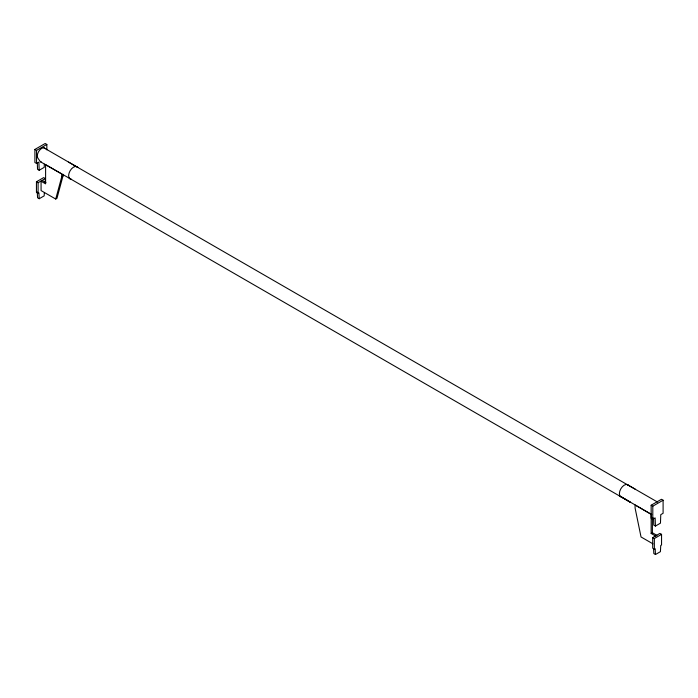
<?xml version="1.0" encoding="UTF-8"?>
<svg xmlns="http://www.w3.org/2000/svg" width="698" height="698" viewBox="0 0 698 698"><rect width="100%" height="100%" fill="white"/><g stroke="black" fill="none" stroke-linecap="round" stroke-linejoin="round"><path stroke-width="1.05" d="M45.937 182.614L42.316 180.52L41.077 181.236L41.077 190.58L55.727 199.043L56.966 198.328L62.907 176.262L62.907 174.238M651.155 533.464L652.394 532.749L656.923 535.366L655.684 536.081L651.155 533.464L651.155 514.269L635.093 504.994L635.093 508.039L641.034 536.971L652.944 543.838M652.394 532.749L652.394 517.82M44.323 164.17L44.218 167.363L39.175 170.268L37.535 169.317L37.317 163.192M44.332 192.761L44.175 195.859L39.219 198.721L37.57 197.77L37.256 191.941M55.727 199.043L61.677 176.978L61.677 173.933L45.606 164.658L45.606 183.853L41.077 181.236M39.175 170.268L38.887 162.102L36.549 163.454L34.9 162.503L34.9 149.433L45.196 143.483L46.845 144.434L46.845 149.887M34.9 149.433L36.549 150.384L46.845 144.434M39.219 198.721L38.905 192.892L38.093 193.355L36.444 192.404L36.444 181.768L43.651 177.615L45.3 178.566L45.3 182.815M36.444 181.768L38.093 182.719L45.3 178.566M61.677 176.978L62.907 176.262M655.431 526.065L655.143 517.899L652.805 519.251L651.155 518.3L651.155 505.221L661.451 499.279L663.1 500.23L663.1 513.3L660.762 514.653L660.465 523.151L655.431 526.065L653.782 525.114L653.529 517.968M651.155 505.221L652.805 506.172L663.1 500.23M655.474 554.517L655.152 548.689L654.349 549.152L652.7 548.2L652.7 537.565L659.907 533.403L661.556 534.354L661.556 544.99L660.744 545.452L660.43 551.656L655.474 554.517L653.825 553.566L653.564 548.707M652.7 537.565L654.349 538.516L661.556 534.354M628.706 485.45L635.389 489.272M626.891 484.395L657.595 502.098M43.852 147.81L77.906 167.494A7.032 4.057 -60 0 0 70.079 170.827A7.032 4.057 -60 0 0 71.109 179.264L40.737 161.927M69.294 178.217L630.233 502.159L620.094 496.165M651.731 514.627L621.918 497.22A7.032 4.057 -60 0 1 620.836 488.801A7.032 4.057 -60 0 1 628.662 485.476L68.57 162.084M654.349 538.516L654.349 549.152M652.805 506.172L652.805 519.251M38.093 182.719L38.093 193.355M36.549 150.384L36.549 163.454M45.449 148.726A6.177 3.569 -60 0 0 39.498 150.332A6.177 3.569 -60 0 0 37.884 158.132L40.301 161.613A2.242 1.291 -60 0 0 41.339 161.892"/></g></svg>
